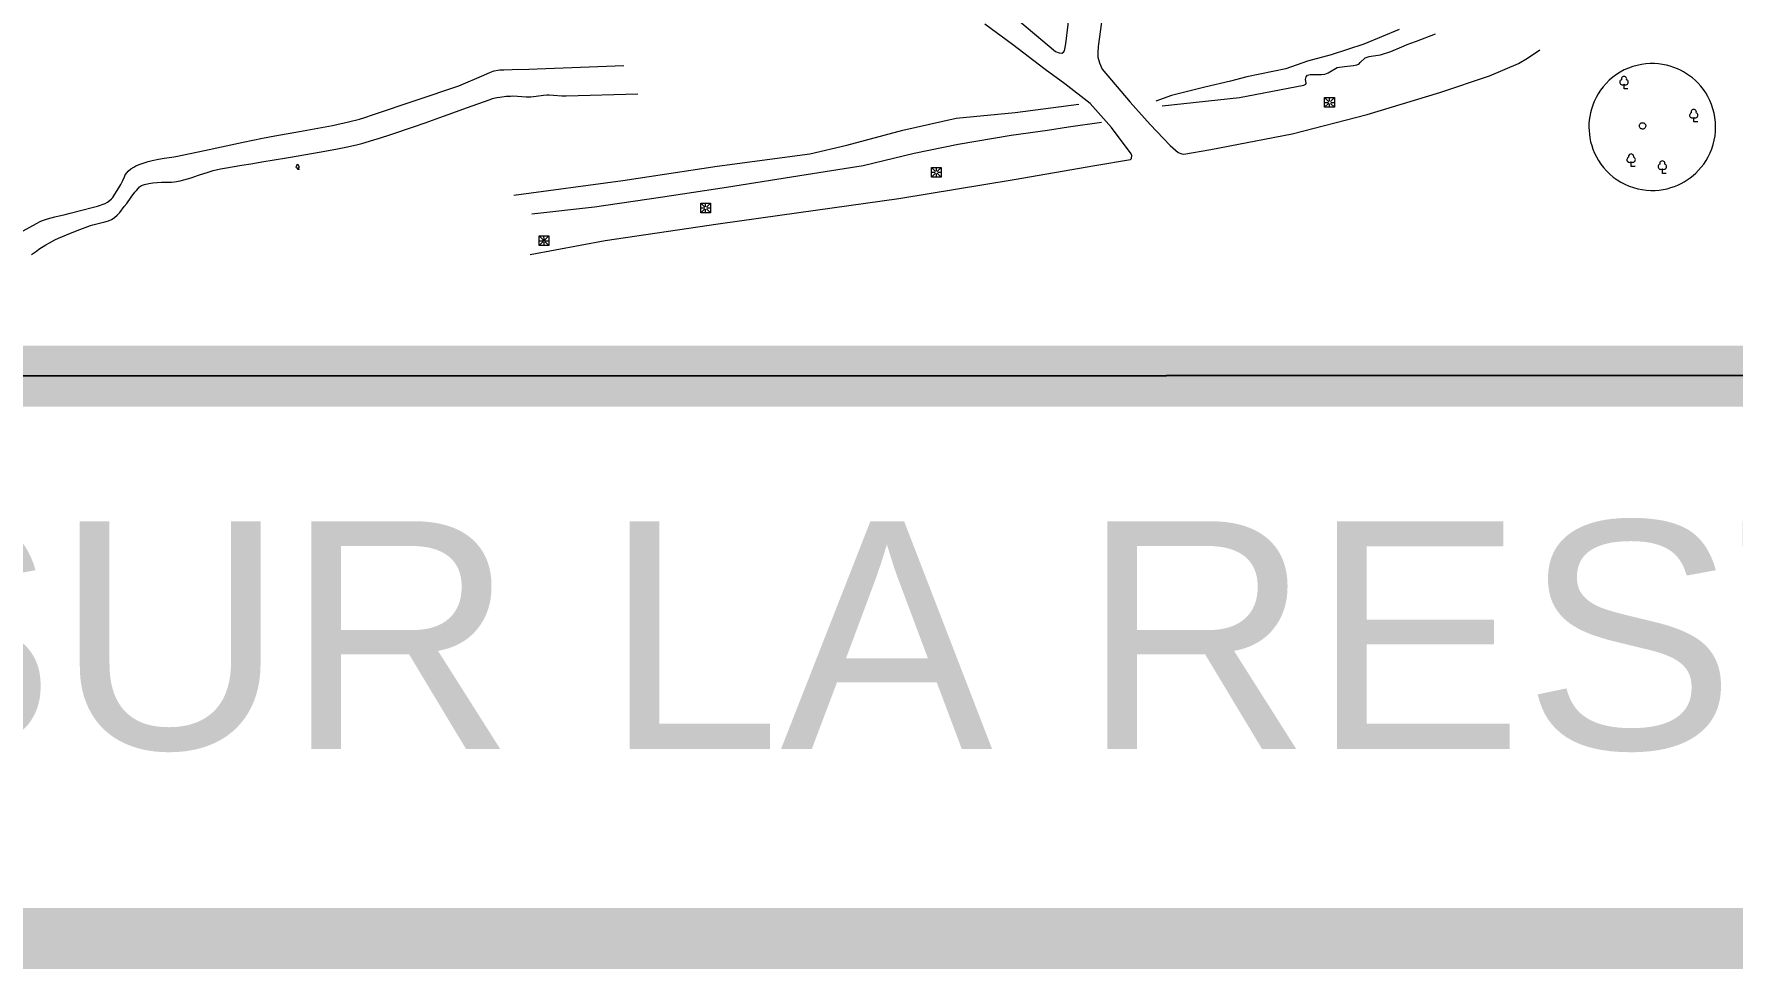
# Model space of a CAD drawing. Header units: millimetres. Extents: x 10 to 1007146, y 455139 to 1110758.
# Drawn here: x 503375.21 to 503397.57, y 555373.66 to 555385.98 of the extents above; entities that cross this region are included whole.
import ezdxf
from ezdxf.enums import TextEntityAlignment as Align

# ---------------------------------------------------------------- set-up
doc = ezdxf.new("R2010")
doc.units = ezdxf.units.MM
doc.header["$LTSCALE"] = 10
doc.layers.add('CADRE', color=7, linetype='Continuous')
for name, color, linetype, lineweight in [('OACCIDENT', 5, 'Continuous', 0), ('P_ROUTE', 1, 'Continuous', 0), ('PISTE', 1, 'Continuous', 0), ('PREGARD', 7, 'Continuous', 0), ('Varbre', 70, 'Continuous', 0)]:
    doc.layers.add(name, color=color, linetype=linetype, lineweight=lineweight)
doc.styles.add('MON', font='arial.ttf', dxfattribs={"height": 0.5})

# ---------------------------------------------------------------- blocks, each defined once
blk = doc.blocks.new('A_I_B_60')
at = {"color": 0, "linetype": 'ByBlock', "flags": 128}
blk.add_lwpolyline([(186.542538, 0.000518), (0, 0), (7.3e-05, 213.192155)], dxfattribs=at)
at = {"color": 0, "linetype": 'ByBlock', "lineweight": -2}
for centre, radius, start, end in [((-74.071781, 313.257725), 124.4980238706148, 111.637039, 306.510073), ((-0.000617, 461.873787), 124.4033794897658, 344.52592, 195.330408), ((74.375888, 312.909383), 124.3997082369691, 233.281948, 68.53724)]:
    blk.add_arc(centre, radius, start, end, dxfattribs=at)
blk = doc.blocks.new('REGARD_3')
at = {"layer": 'PREGARD', "color": 0, "linetype": 'ByBlock', "lineweight": -2}
for p, q in [((-77.368545, -74.770038), (-77.368545, 77.129962)), ((-77.368545, 77.129962), (74.53145500000001, 77.129962)), ((-13.068545, 12.829962), (-77.368545, 77.129962)), ((-77.368545, 0.029962), (-18.268545, 0.029962)), ((-0.468545, 18.229962), (-0.768545, 77.129962)), ((11.531455, 14.129962), (74.53145500000001, 77.129962)), ((18.331455, 0.029962), (74.53145500000001, 0.029962)), ((74.53145500000001, 77.129962), (74.53145500000001, -74.770038)), ((-77.368545, -74.770038), (-14.168545, -11.570038)), ((74.53145500000001, -74.770038), (-77.368545, -74.770038)), ((-0.06854500000000001, -74.770038), (-0.368545, -18.270038)), ((74.53145500000001, -74.770038), (12.831455, -13.070038))]:
    blk.add_line(p, q, dxfattribs=at)
blk = doc.blocks.new('PT_COTE_90')
at = {"color": 0, "linetype": 'ByBlock', "flags": 128}
blk.add_lwpolyline([(-28.429668, 24.457168), (-22.724495, 29.831684), (-16.024326, 33.901743), (-8.6245, 36.492704), (-0.8462780000000001, 37.491798), (6.96316, 36.84812700000001), (14.47522, 34.593737), (21.348963, 30.830655), (27.292359, 25.717765), (32.043869, 19.480061), (35.391395, 12.392342), (37.198282, 4.763434999999999), (37.37238499999999, -3.076757), (35.915955, -10.780607), (32.892504, -18.013615), (28.426802, -24.454403), (22.725419, -29.83218), (16.021989, -33.906029), (8.625424, -36.4932), (0.847202, -37.492293), (-6.966025999999999, -36.845362), (-14.474296, -34.594232), (-21.351829, -30.82789), (-27.295225, -25.715), (-32.042945, -19.480557), (-35.394261, -12.389576), (-37.197357, -4.763930999999999), (-37.37146, 3.076261), (-35.918292, 10.776321), (-32.89158, 18.013119)], close=True, dxfattribs=at)
blk = doc.blocks.new('a_i_b_169')
at = {"layer": 'Varbre', "color": 70, "linetype": 'Continuous', "lineweight": 0, "flags": 128}
blk.add_lwpolyline([(186.542538, 0.000518), (0, 0), (7.3e-05, 213.192155)], dxfattribs=at)
at = {"layer": 'Varbre', "color": 70, "linetype": 'Continuous', "lineweight": 0}
for centre, radius, start, end in [((-74.071781, 313.257725), 124.4980238706148, 111.637039, 306.510073), ((-0.000617, 461.8737860000001), 124.4033794897658, 344.52592, 195.330408), ((74.375888, 312.909383), 124.3997082369691, 233.281948, 68.53724)]:
    blk.add_arc(centre, radius, start, end, dxfattribs=at)
blk = doc.blocks.new('Regard_88')
at = {"layer": 'PREGARD', "color": 7, "linetype": 'Continuous', "lineweight": 0}
for p, q in [((-77.368545, -74.770038), (-77.368545, 77.129962)), ((-77.368545, 77.129962), (74.53145500000001, 77.129962)), ((-13.068545, 12.829962), (-77.368545, 77.129962)), ((-77.368545, 0.029962), (-18.268545, 0.029962)), ((-0.468545, 18.229962), (-0.768545, 77.129962)), ((11.531455, 14.129962), (74.53145500000001, 77.129962)), ((18.331455, 0.029962), (74.53145500000001, 0.029962)), ((74.53145500000001, 77.129962), (74.53145500000001, -74.770038)), ((-77.368545, -74.770038), (-14.168545, -11.570038)), ((74.53145500000001, -74.770038), (-77.368545, -74.770038)), ((-0.06854500000000001, -74.770038), (-0.368545, -18.270038)), ((74.53145500000001, -74.770038), (12.831455, -13.070038))]:
    blk.add_line(p, q, dxfattribs=at)

msp = doc.modelspace()

# ---------------------------------------------------------------- linework, layer by layer
at = {"elevation": -0.3541890150082452}
msp.add_lwpolyline([(503345.1074652424, 555474.3865933891), (503435.1138354588, 555474.3934711379), (503435.1209353135, 555381.4804874847), (503345.1145650972, 555381.473609736)], close=True, dxfattribs=at)
at = {"layer": 'CADRE', "color": 0, "lineweight": -2, "const_width": 0.8, "elevation": -0.3541890150082452, "flags": 128}
for points in [[(503345.1074652424, 555474.3865933891), (503435.381180128, 555474.3865933891), (503435.3794921524, 555381.473609736), (503345.1074652424, 555381.4752497661)], [(503435.3794921524, 555381.473609736), (503249.3759263729, 555381.473609736), (503249.3759263729, 555374.0632485969), (503435.3794921524, 555374.0632485969)], [(503435.3830420946, 555381.4769889142), (503249.3794763152, 555381.4769889142), (503249.3794763152, 555374.0666277751), (503435.3830420946, 555374.0666277751)]]:
    msp.add_lwpolyline(points, close=True, dxfattribs=at)
at = {"layer": 'OACCIDENT', "color": 0}
for points in [[(503393.1830995541, 555386.0415588452, 6.270146493500469), (503392.7186252055, 555385.8461719682, 6.27842812613941), (503392.2889527358, 555385.7080144646, 6.311554544758529), (503391.9739359536, 555385.6212615446, 6.336399442675351), (503391.6885064513, 555385.5232877819, 6.352962596016589), (503391.1774197493, 555385.4147414858, 6.402652279913588), (503390.9599295333, 555385.3576341554, 6.419215545191471), (503390.6252208931, 555385.2791929296, 6.452341963810588), (503390.342127096, 555385.2085888624, 6.485468382429708), (503390.1841422947, 555385.1689778588, 6.510313280346531), (503389.9798012318, 555385.0963404357, 6.568284484945827)], [(503390.0624216812, 555385.0361238268, 6.626255801481769), (503391.0814088309, 555385.143057644, 6.560002964243531), (503391.9259052346, 555385.308407937, 6.518594801048827), (503391.9526036272, 555385.3209677015, 6.510313280346531), (503391.9568326633, 555385.3332396391, 6.485468382429708), (503391.9500831972, 555385.3833362567, 6.468905229088471), (503391.9563456138, 555385.4154452021, 6.460623596449532), (503391.9760138417, 555385.4395115166, 6.460623596449532), (503392.0100377896, 555385.4480233163, 6.460623596449532), (503392.1585549068, 555385.4491654491, 6.452341963810588), (503392.2048375692, 555385.452173925, 6.452341963810588), (503392.2492199664, 555385.4702060563, 6.452341963810588), (503392.3679620571, 555385.5386139047, 6.444060331171649), (503392.4620192503, 555385.5507934185, 6.444060331171649), (503392.5824792217, 555385.568073888, 6.460623596449532), (503392.62517301, 555385.5749709925, 6.460623596449532), (503392.6517728645, 555385.5850444129, 6.460623596449532), (503392.6688513961, 555385.6067306444, 6.460623596449532), (503392.7349352898, 555385.668666098, 6.427497177830412), (503392.7854471002, 555385.6839466234, 6.427497177830412), (503392.8155374025, 555385.6876450707, 6.427497177830412), (503392.9385379131, 555385.7060625628, 6.444060331171649), (503393.0738314914, 555385.7513510501, 6.460623596449532), (503393.2159438021, 555385.8112915577, 6.452341963810588), (503393.2858283379, 555385.8431795886, 6.435778698532708), (503393.3364877317, 555385.8621895184, 6.435778698532708), (503393.4111082385, 555385.8876496134, 6.435778698532708), (503393.6594724958, 555385.9841545097, 6.41093391255253)], [(503380.8044804593, 555385.2961063138, 6.677589163065735), (503381.1297005226, 555385.4381038818, 6.663554994332347), (503381.2214189376, 555385.4777749688, 6.66075657822133), (503381.268424248, 555385.494163287, 6.659684337104234), (503381.3164088618, 555385.5050888361, 6.658382401992744), (503381.3408189055, 555385.5077611739, 6.657540414553261), (503381.3953405517, 555385.510783264, 6.654770878096511), (503381.5044999981, 555385.5143699959, 6.646014074401919), (503381.7232048134, 555385.5176067895, 6.625524967130215), (503381.8327051504, 555385.5206249093, 6.61944781476689), (503382.9729528479, 555385.5656638938, 6.58536500945767)], [(503374.2620862173, 555382.946873235, 7.325162799750844), (503375.2428560267, 555383.4865063141, 7.273036143167725), (503375.2888629321, 555383.5093031528, 7.269715766483684), (503375.3203322464, 555383.5224137864, 7.266585234348613), (503375.3848151262, 555383.544588102, 7.258564861837796), (503375.484163489, 555383.5709412143, 7.243609454520658), (503375.6180634112, 555383.6021671063, 7.222333208765248), (503375.6841446338, 555383.6199541874, 7.212890009566947), (503375.8378601737, 555383.6610015716, 7.192483287665551), (503375.9750454979, 555383.6958194257, 7.1744012659959), (503376.0433956851, 555383.714955069, 7.165560733691266), (503376.1451502636, 555383.7482979131, 7.152743875966168), (503376.1772123275, 555383.76374762, 7.148638487594663), (503376.1964651969, 555383.7770567912, 7.146009655499975), (503376.230709389, 555383.8096236809, 7.140948328184946), (503376.2460701458, 555383.828315364, 7.138488184613431), (503376.2741921187, 555383.869100398, 7.133639201112907), (503376.3252102039, 555383.956352195, 7.12383690915924), (503376.351061118, 555383.9982905627, 7.118660958720305), (503376.3613088443, 555384.0153659377, 7.116445620590179), (503376.3782624914, 555384.051219757, 7.111976997807465), (503376.3989669317, 555384.0999935904, 7.105996446768291), (503376.4109759273, 555384.1236328409, 7.103022066252214), (503376.434149211, 555384.156703383, 7.098612322144474), (503376.4501741041, 555384.173718082, 7.096133709026626), (503376.4849663122, 555384.2036932325, 7.091209951847615), (503376.5229229006, 555384.2287065851, 7.086316977245827), (503376.5496935923, 555384.2428883172, 7.083064098358381), (503376.6059668568, 555384.2659763041, 7.076558676393423), (503376.7129560823, 555384.3002376526, 7.064685332644317), (503376.7668291839, 555384.3147642056, 7.05891522249669), (503376.8488897349, 555384.3320735309, 7.050495348101864), (503376.924262661, 555384.3431307954, 7.045468609209969), (503377.0248436156, 555384.3570128044, 7.041686158057675), (503377.0746435296, 555384.3661637366, 7.038466076607051), (503377.455582404, 555384.4466958896, 7.002244609769148), (503377.9632352001, 555384.5541084528, 6.94999515868708), (503378.2171729185, 555384.6078250969, 6.926193286423155), (503378.3786829443, 555384.6400629912, 6.913105877828444), (503378.7039739199, 555384.697825329, 6.890822314209713), (503378.9933799772, 555384.7488499207, 6.872311463255207), (503379.1373869148, 555384.7767297913, 6.862459359494766), (503379.3516837577, 555384.8241663352, 6.845805201661597), (503379.492968726, 555384.8609133948, 6.832866221057416), (503379.5630247414, 555384.8811779376, 6.825695111867971), (503379.667270377, 555384.9142710175, 6.813920384302614), (503380.8044804593, 555385.2961063138, 6.677589163065735)], [(503381.5247915611, 555383.8558248624, 6.990646630165365), (503382.9622221352, 555384.0512250816, 6.866422476391187), (503384.2051261968, 555384.2376921078, 6.80845127179189), (503385.423741758, 555384.4041678559, 6.733916689978066), (503385.9117689772, 555384.5167716602, 6.700790271358947), (503386.6493025803, 555384.7151428136, 6.675945485378769), (503387.350605947, 555384.872998864, 6.626255801481769), (503388.1290391852, 555384.9483208533, 6.568284484945827), (503388.9669171902, 555385.0569682376, 6.54343969896565)], [(503381.7636848547, 555383.6110702486, 7.197686998392309), (503382.5891664052, 555383.704005706, 7.139715681856367), (503383.4593392377, 555383.8333427933, 7.081744365320425), (503384.3258598067, 555383.9640741083, 7.015491528082189), (503385.3742560408, 555384.1314627891, 6.965801844185187), (503386.1278272168, 555384.2497625204, 6.89954900694695), (503386.7990187761, 555384.4099535071, 6.866422476391187), (503387.3758784648, 555384.5284685338, 6.841577690411009), (503388.0738357152, 555384.6466978608, 6.800169639152948), (503388.5510385501, 555384.7138747089, 6.758761587894889), (503388.8283967749, 555384.7587721993, 6.717353536636828), (503389.2645461399, 555384.8190669557, 6.675945485378769)]]:
    msp.add_polyline3d(points, dxfattribs=at)
at = {"layer": 'OACCIDENT'}
msp.add_polyline3d([(503375.1745027595, 555383.0740735456, 7.491624007571809), (503375.2405685724, 555383.1221329955, 7.483455207070465), (503375.2741775789, 555383.145191938, 7.477533086959689), (503375.3655055688, 555383.2037760345, 7.457852833880712), (503375.4118458146, 555383.2310603269, 7.446837036764665), (503375.4823352853, 555383.2684238969, 7.429416224853723), (503375.5330292195, 555383.2924566504, 7.415657756075591), (503375.6362047481, 555383.3371727021, 7.383238888985982), (503375.7762895972, 555383.3921053451, 7.338389345594594), (503375.8468707922, 555383.4185867773, 7.319144973809069), (503375.9174910567, 555383.4450187364, 7.304318069759753), (503375.9527407897, 555383.4583584574, 7.299099471459284), (503375.9848862648, 555383.469173434, 7.295652830240313), (503376.0522904273, 555383.4860094904, 7.291132604664512), (503376.1439240928, 555383.506814433, 7.288479258444689), (503376.1883650461, 555383.520279106, 7.287895508843932), (503376.2306259305, 555383.5380170177, 7.287390674577503), (503376.2506428325, 555383.5490116212, 7.287070311901116), (503376.2703788212, 555383.5623127698, 7.286739091370215), (503376.3062634041, 555383.593946569, 7.28629201641232), (503376.3385741616, 555383.6302926278, 7.285983071273663), (503376.3982780636, 555383.7075389598, 7.285065414662539), (503376.4295910823, 555383.7489009354, 7.283777583568249), (503376.4901236664, 555383.8332738891, 7.277617710024681), (503376.5367162297, 555383.8955522825, 7.269026460627217), (503376.5565970439, 555383.9208408493, 7.261289175890192), (503376.5839413414, 555383.9520461741, 7.24467497943909), (503376.599008306, 555383.9658001973, 7.235847095975277), (503376.6246474115, 555383.9831559184, 7.224677162099836), (503376.6392551768, 555383.9900462874, 7.220909486584609), (503376.6658731955, 555383.9997217742, 7.215879949276601), (503376.7201542518, 555384.0134945771, 7.206271643527749), (503376.7754773069, 555384.0216624561, 7.197242274103947), (503376.8875606246, 555384.029981757, 7.180811989559658), (503376.9445167548, 555384.0304148266, 7.172971051489882), (503377.0204641648, 555384.0294250655, 7.163879781101701), (503377.0580622879, 555384.0330440518, 7.16076335298383), (503377.1319834654, 555384.0475841141, 7.157869007168528), (503377.1808696384, 555384.0596929024, 7.157876283050416), (503377.2779623192, 555384.0881206999, 7.161397026328009), (503377.3745461106, 555384.1198115237, 7.167899985686788), (503377.5033564231, 555384.1622657274, 7.177699031477766), (503377.5680927131, 555384.1816978386, 7.181728190994405), (503377.6660080885, 555384.2062515717, 7.184991479989784), (503377.7154597451, 555384.2156968707, 7.184821784036812), (503377.9462149529, 555384.2530857838, 7.179360954837774), (503378.061861448, 555384.2715259967, 7.174566708356384), (503378.2347200115, 555384.2999856651, 7.162768138285762), (503378.3428098895, 555384.3184014582, 7.15241847614078), (503378.558825759, 555384.3553804524, 7.128120948415272), (503378.9902710638, 555384.4307775653, 7.07526670364329), (503379.2057398637, 555384.4696808206, 7.052500245340441), (503379.31258941, 555384.4905264395, 7.044077796402795), (503379.4548789283, 555384.5224780983, 7.035530538106595), (503379.5255184355, 555384.5402585876, 7.03126228191743), (503379.68200381, 555384.5847280866, 7.018417440031222), (503379.7572648621, 555384.6081495285, 7.009359190953153), (503379.9075349094, 555384.6561382884, 6.986567099158726), (503380.2074491456, 555384.7567793771, 6.935260714306068), (503380.3573123911, 555384.8094771687, 6.914164014928342), (503380.6006073034, 555384.8966462733, 6.887478654703627), (503380.7222528996, 555384.9404018647, 6.87642054553598), (503380.9047236384, 555385.0061150069, 6.864042255583801), (503381.2146714369, 555385.1198203163, 6.854017881327565), (503381.2435269732, 555385.1292857572, 6.852457372567417), (503381.3025027015, 555385.1438803099, 6.847823755170797), (503381.3425182849, 555385.1508928403, 6.844334466090293), (503381.4234328924, 555385.1600416726, 6.838789124724702), (503381.4841985111, 555385.1640760353, 6.837978927292243), (503381.5136627497, 555385.1648722533, 6.838876099497432), (503381.5726772537, 555385.1627569067, 6.841907903512109), (503381.6907151963, 555385.1543972071, 6.850243713486958), (503381.7495469798, 555385.1542684981, 6.854017881327565), (503381.8205304366, 555385.1622101184, 6.858203192463199), (503381.9150649834, 555385.1765893357, 6.862930276957927), (503381.9622751542, 555385.1795800845, 6.864042255583801), (503381.9905457919, 555385.1791786012, 6.863222879346495), (503382.0469265244, 555385.1757836175, 6.856258405202686), (503382.1596729262, 555385.1668988665, 6.833933872772089), (503382.2163969912, 555385.1661362111, 6.825949655797428), (503383.1598956772, 555385.1934102556, 6.741745091143668)], dxfattribs=at)
at = {"layer": 'P_ROUTE', "color": 0, "linetype": 'Continuous', "lineweight": 0, "extrusion": (0.0693606980215651, 0.01630308690168319, 0.9974584216534731), "elevation": 43976.68618952685, "flags": 128}
msp.add_lwpolyline([(425468.0567658697, -615552.1787197063), (425468.0871459228, -615552.1442217279), (425468.1164248551, -615552.1069749213), (425468.1443130864, -615552.0669628319), (425468.1705034628, -615552.0242028099), (425468.1946760693, -615551.978751831), (425468.2165033792, -615551.9307099665), (425468.2356570822, -615551.8802246369), (425468.2518160324, -615551.827492515), (425468.2646744186, -615551.772760421), (425468.2739517275, -615551.7163250991), (425468.279401587, -615551.6585297469), (425468.2808210557, -615551.5997592028), (425468.2780592428, -615551.5404336768), (425468.2710238009, -615551.4809990126), (425468.2596864097, -615551.4219169487), (425468.244085128, -615551.3636530297), (425468.2243249521, -615551.3066650765), (425468.2005758021, -615551.2513910973), (425468.1730671477, -615551.1982379816), (425468.1420815175, -615551.1475720983), (425468.1079454303, -615551.0997106757), (425468.0710194343, -615551.0549169886), (425468.0316872481, -615551.0133958814), (425467.9903454633, -615550.9752935432), (425467.9473927983, -615550.940697956), (425467.9032206955, -615550.9096421415), (425467.8582054858, -615550.8821088611), (425467.8127016728, -615550.8580358784), (425467.767036447, -615550.837322562), (425467.7215067767, -615550.8198363791), (425467.6763764961, -615550.8054197228), (425467.631876307, -615550.7938964049), (425467.5868100544, -615550.7848355814), (425467.5399139733, -615550.7781025922), (425467.4913183581, -615550.7739567946), (425467.4411918974, -615550.7726551953), (425467.3897439127, -615550.7744466295), (425467.3372248063, -615550.7795645967), (425467.2839263968, -615550.788219538), (425467.2301794573, -615550.8005916715), (425467.176350916, -615550.8168219252), (425467.122837924, -615550.8370052215), (425467.0700606918, -615550.861183313), (425467.0184542047, -615550.889339185), (425466.9684577024, -615550.9213936982), (425466.9205034843, -615550.9572039098), (425466.8750056039, -615550.9965634085), (425466.8323482278, -615551.0392065687), (425466.7928752253, -615551.0848132515), (425466.7568811018, -615551.1330176481), (425466.7246034988, -615551.1834173462), (425466.6962183805, -615551.2355846358), (425466.6718373481, -615551.2890780389), (425466.6515078624, -615551.3434538383), (425466.6352155958, -615551.3982770487), (425466.6228887967, -615551.4531311535), (425466.6144044468, -615551.5076271731), (425466.6095954246, -615551.5614091489), (425466.6082585654, -615551.6141600759), (425466.6101626077, -615551.6656041429), (425466.6150569256, -615551.7155080736), (425466.6226783558, -615551.7636810159), (425466.6327583627, -615551.8099731988), (425466.6450289696, -615551.8542732452), (425466.6597150572, -615551.8978321591), (425466.677332206, -615551.9418118427), (425466.6980397017, -615551.9859697297), (425466.721975674, -615552.030031351), (425466.7492511643, -615552.0736908959), (425466.779942849, -615552.1166147933), (425466.8140875553, -615552.1584451814), (425466.8516755445, -615552.1988052818), (425466.8926455877, -615552.2373070101), (425466.9368814945, -615552.2735590356), (425466.9842088674, -615552.3071764084), (425467.0343957739, -615552.3377909687), (425467.0871540889, -615552.3650618695), (425467.142143749, -615552.3886864341), (425467.1989791325, -615552.4084089992), (425467.2572377904, -615552.424029758), (425467.3164708568, -615552.4354110282), (425467.3762141305, -615552.4424806108), (425467.4360002759, -615552.4452340284), (425467.4953711362, -615552.4437326222), (425467.5538883678, -615552.43810053), (425467.6111438494, -615552.4285185293), (425467.6667681904, -615552.4152164262), (425467.7204367742, -615552.3984645477), (425467.7718737892, -615552.3785642273), (425467.8208549141, -615552.3558379542), (425467.8672069832, -615552.3306204191), (425467.9108067538, -615552.303249335), (425467.9515776618, -615552.2740588327), (425467.9894860138, -615552.2433719613), (425468.0245362875, -615552.2114963229), (425468.0567658697, -615552.1787197063)], dxfattribs=at)
at = {"layer": 'PISTE', "color": 0}
for points in [[(503388.1065244545, 555386.2156667204, 6.390396448650428), (503388.6566528983, 555385.7510414999, 6.44836776518637), (503388.7056894671, 555385.7315384956, 6.44836776518637), (503388.7416906311, 555385.728761412, 6.44836776518637), (503388.7633149033, 555385.740279778, 6.440086132547429), (503388.7776772176, 555385.7570830135, 6.431804499908487), (503388.7951844753, 555385.8533631864, 6.41524134656725), (503388.8563551227, 555386.36076503, 6.307580346134308)], [(503389.2897592865, 555386.3311136693, 6.299298825432012), (503389.2182997189, 555385.8154426153, 6.431804499908487), (503389.2150073037, 555385.7322403034, 6.456649397825309), (503389.2165743506, 555385.6774411671, 6.481494183805488), (503389.2359037059, 555385.5994950018, 6.49805744908337), (503389.2724891079, 555385.517082428, 6.514620602424606), (503389.6424874905, 555385.080881955, 6.622281602857548), (503389.9033016934, 555384.7875197447, 6.663689654115609), (503390.1675412962, 555384.511388204, 6.647126388837727), (503390.272194595, 555384.4186344154, 6.638844868135431), (503390.3225193522, 555384.4003164709, 6.638844868135431), (503390.3473796669, 555384.3992515024, 6.638844868135431), (503390.7046355066, 555384.459786155, 6.58915518423843), (503391.7748505575, 555384.665078475, 6.539465500341429), (503392.7624572024, 555384.922396217, 6.49805744908337), (503393.7177309291, 555385.2121802792, 6.423522979206191), (503394.3713403111, 555385.4303456045, 6.390396448650428), (503394.7525627109, 555385.5930434181, 6.36555166267025), (503394.8711110664, 555385.66256032, 6.348988397392367), (503395.0362302562, 555385.7740227698, 6.347184314493919)], [(503381.7416825956, 555383.0748256606, 7.168867901851265), (503382.7279056827, 555383.2621015159, 7.110896585315324), (503384.2147206009, 555383.4821017953, 7.011517329457967), (503385.2785397294, 555383.6313941857, 6.945264380283087), (503386.5946202014, 555383.8155115447, 6.862448277766966), (503388.1146838542, 555384.0637481448, 6.746505756631727), (503389.1773522936, 555384.2464763707, 6.696816072734727), (503389.6439254913, 555384.3271187207, 6.655408021476667), (503389.659375448, 555384.3401288424, 6.655408021476667), (503389.6622878419, 555384.3822662716, 6.655408021476667), (503389.6544255625, 555384.4037350074, 6.655408021476667), (503389.3955354855, 555384.749217641, 6.655408021476667), (503389.1142462597, 555385.063343094, 6.564310286321607), (503388.7823765589, 555385.3261872884, 6.506339081722309), (503388.5208348865, 555385.5139903886, 6.456649397825309), (503388.0904616425, 555385.8408617568, 6.423522979206191), (503387.7288346829, 555386.1113077577, 6.398678081289368)]]:
    msp.add_polyline3d(points, dxfattribs=at)

# ---------------------------------------------------------------- block references
at = {"layer": 'PREGARD', "color": 0, "linetype": 'Continuous', "lineweight": 0, "xscale": 0.0008495991313044653, "yscale": 0.0008495991313044653, "zscale": 0.0008495991313044653, "rotation": 0.004378200956779}
for p in [(503392.2671288567, 555385.0786341241, 6.528664621582706), (503387.0912165752, 555384.1586669859, 6.868210664286126), (503384.0521702034, 555383.6890635884, 7.042124501957305), (503381.9241493489, 555383.2571493618, 7.191193441711662)]:
    msp.add_blockref('Regard_88', p, dxfattribs=at)
at = {"layer": 'PREGARD', "color": 0}
for name, p, xscale, yscale, zscale, rotation in [('PT_COTE_90', (503396.3868557938, 555384.7706296273, 6.346469151272587), 0.00111936644440641, 0.00111936644440641, 0.00111936644440641, 357.5505522009568), ('REGARD_3', (503381.9217497986, 555383.2640086559, 7.196153018616894), 0.000111936644440641, 0.000111936644440641, 0.000111936644440641, 3.925803200956779)]:
    msp.add_blockref(name, p, dxfattribs=dict(at, xscale=xscale, yscale=yscale, zscale=zscale, rotation=rotation))
at = {"layer": 'Varbre', "color": 0, "linetype": 'Continuous', "lineweight": 0, "xscale": 0.0002798416111016025, "yscale": 0.0002798416111016025, "zscale": 0.0002798416111016025, "rotation": 0.004378200956779001}
for p in [(503396.1429662154, 555385.2584567459, 6.325765125643557), (503397.0610336134, 555384.8222306552, 6.267793809107616), (503396.2364491227, 555384.2371043545, 6.334046758282498), (503396.6473230837, 555384.1450223025, 6.317657890296656)]:
    msp.add_blockref('a_i_b_169', p, dxfattribs=at)
at = {"layer": 'Varbre', "color": 0, "xscale": 0.000111936644440641, "yscale": 0.000111936644440641, "zscale": 0.000111936644440641, "rotation": 3.925803200956779}
msp.add_blockref('A_I_B_60', (503378.6827011237, 555384.1941767476, 7.182397236318228), dxfattribs=at)

# ---------------------------------------------------------------- texts
at = {"layer": 'CADRE', "color": 0, "lineweight": -2, "style": 'MON'}
msp.add_text('SITUATION SUR LA RESTITUTION 1/1000', height=3.000000000003132, dxfattribs=at).set_placement((503349.1799280416, 555379.5621107717, 81.70572595194471), align=Align.TOP_LEFT)

doc.saveas('drawing.dxf')
